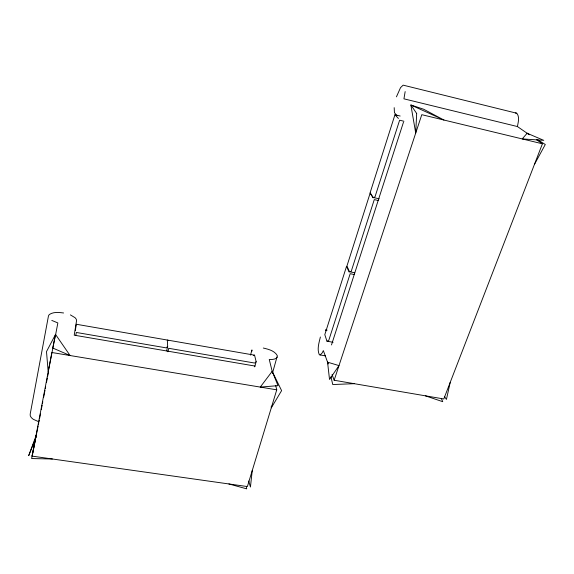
<?xml version="1.0" encoding="UTF-8"?>
<svg xmlns="http://www.w3.org/2000/svg" width="574" height="574" viewBox="0 0 574 574"><rect width="100%" height="100%" fill="white"/><g stroke="black" fill="none" stroke-linecap="round" stroke-linejoin="round"><path stroke-width="0.86" d="M394.187 107.654L394.431 112.64L396.885 115.675M271.33 406.076L271.287 407.856L281.597 390.629L272.184 371.328L260.259 387.091L278.024 385.649L272.184 371.328M272.413 373.401L277.342 355.722C274.688 350.721 268.41 349.25 263.308 348.031M251.835 351.281L251.964 349.925L250.486 355.098M252.23 470.623L250.443 487.003L248.65 481.012M405.158 91.589L403.938 98.836L517.411 126.545L529.307 134.754M75.316 330.602L76.32 324.26L254.562 355.177L256.148 361.692L254.691 366.865M32.094 456.122L51.89 352.515L276.754 389.825L247.38 486.573L32.094 456.122L35.229 440.43M39.29 420.082L38.953 421.833L33.192 419.264L31.312 417.621L30.286 415.892L30.178 414.198L48.481 315.844L49.278 314.545C53.432 311.704 58.871 312.385 63.592 312.974M39.62 418.331L40.46 413.954M41.299 409.578L42.132 405.201M42.469 403.45L42.806 401.7M43.638 397.323L44.98 390.32M45.31 388.569L45.647 386.819M46.487 382.449L47.319 378.072M47.656 376.322L48.496 371.945M55.52 335.187L57.859 322.932L51.782 320.407M35.244 440.394L31.627 458.554L52.378 458.992M35.588 438.665L36.277 435.2L28.7 455.648L35.351 439.081L36.277 435.2M35.753 437.819L38.121 426.008M38.451 424.337L38.788 422.665M75.825 335.08L76.349 332.461L166.13 347.858L167.665 346.481L167.321 340.045L168.017 340.64M517.411 126.545C518.186 122.305 519.865 116.902 516.765 113.243L403.17 85.153L400.537 87.635L396.433 96.848M450.188 382.449L446.436 399.418L444.463 396.534M166.618 350.822L167.665 346.481M167.859 351.762L168.699 348.296L254.713 363.055L256.148 361.692M320.378 336.995C319.072 342.649 316.791 349.222 319.345 354.782L325.458 355.909M400.157 116.027L394.955 114.757L370.13 192.706L373.107 197.463L379.192 198.834M370.646 193.825L370.151 193.122L346.933 266.027L349.466 271.71L354.71 272.801M331.492 344.938L403.486 122.154M334.154 380.253L421.782 114.685L542.408 143.794L443.802 398.966L334.154 380.253L332.059 374.499M534.48 164.322L545.3 144.49L537.73 139.805M277.292 357.093C275.606 359.697 271.997 359.468 269.263 359.503L272.6 373.007M527.126 133.247L522.232 138.922L543.743 140.343L527.126 133.247L529.4 134.653M320.177 354.983L322.251 352.816L323.341 350.592L328.156 363.808M373.107 197.463L374.951 197.004L399.626 120.203L403.953 121.258M253.371 355.435L254.562 355.177M349.466 271.71L351.223 271.351L374.277 199.601L378.625 200.584M349.085 272.019L346.553 266.336L324.798 334.656L326.936 341.135L328.608 340.87L350.183 273.698L354.567 274.609M354.244 383.683L332.748 384.537L330.947 376.795M255.014 366.061L74.218 335.18L76.543 320.737L76.299 319.259L75.122 317.731L70.387 314.896M327.123 330.143L325.372 329.82L326.025 330.789M326.936 341.135L333.056 342.312M515.402 112.935L516.765 113.243M228.883 483.954L246.691 488.847L246.397 486.264M327.56 362.165L338.99 365.602L329.526 379.464L327.56 362.165L327.955 363.887M425.413 395.83L442.748 401.685L441.341 398.456M536.59 139.776L542.408 143.794M394.955 114.757L398.428 118.459M370.151 193.122L373.129 197.894M275.721 385.62L276.754 389.825M416.674 113.451L415.719 133.068L410.869 104.992L423.59 109.211L443.946 120.031L410.869 104.992L416.674 113.451M55.535 334.441L48.187 371.859L46.494 351.618L55.535 334.441L70.093 355.536L52.743 348.031L55.535 334.441"/></g></svg>
